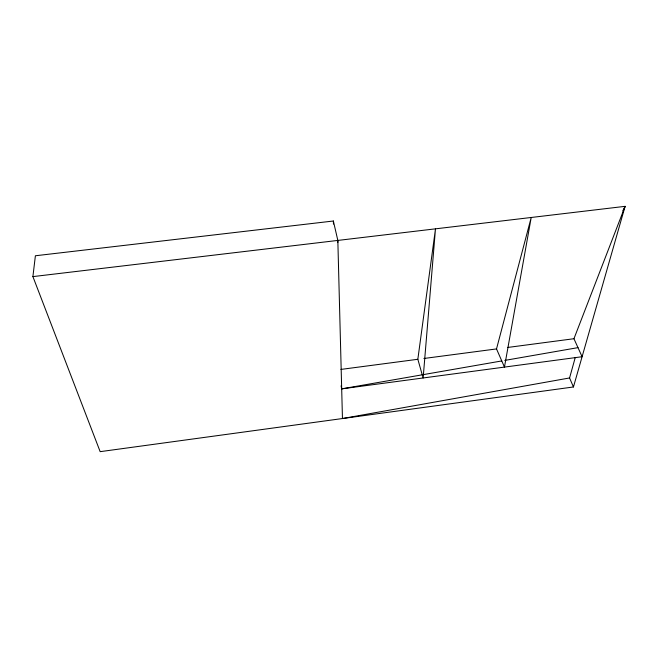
<?xml version="1.0" encoding="UTF-8"?>
<svg xmlns="http://www.w3.org/2000/svg" width="658" height="658" viewBox="0 0 658 658"><rect width="100%" height="100%" fill="white"/><g stroke="black" fill="none" stroke-linecap="round" stroke-linejoin="round"><path stroke-width="0.99" d="M32.9 276.607L625.1 206.341L573.447 386.97L100.164 451.659L32.9 276.607L35.392 255.765L333.367 221.006L337.834 240.425L342.456 418.546L569.573 377.963L575.273 357.426M417.838 359.284L435.481 228.836L423.143 377.972L417.838 359.284L340.918 369.418M496.519 348.921L531.212 217.477L504.456 367.098L496.519 348.921L423.892 358.487M341.083 385.851L341.691 388.862L582.1 356.718L573.949 338.722L625.1 206.341L622.781 210.897M341.691 388.862L501.766 360.938M504.776 360.411L577.987 347.638M507.729 347.449L573.949 338.722M569.573 377.963L573.447 386.97M333.367 221.006L333.466 224.082M337.834 240.425L337.834 242.481"/></g></svg>
